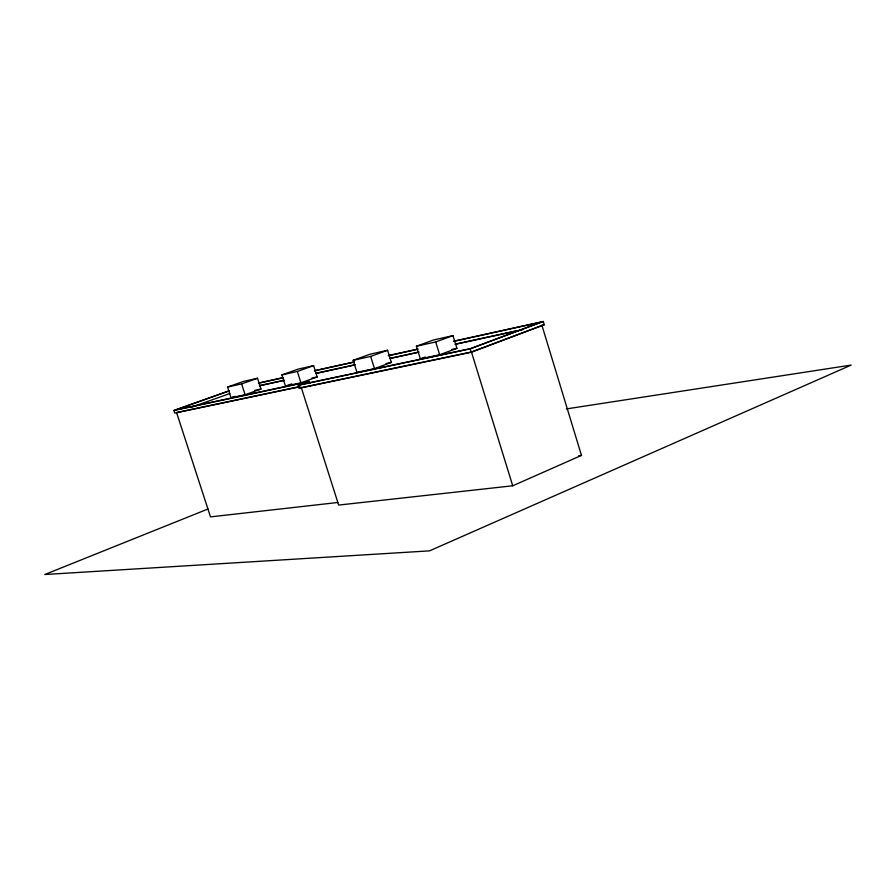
<?xml version="1.0" encoding="UTF-8"?>
<svg xmlns="http://www.w3.org/2000/svg" width="896" height="896" viewBox="0 0 896 896"><rect width="100%" height="100%" fill="white"/><g stroke="black" fill="none" stroke-linecap="round" stroke-linejoin="round"><path stroke-width="1.34" d="M301.314 387.643L338.666 505.075L512.714 485.789L581.47 455.392L541.957 325.461L471.453 351.982L302.669 387.363M208.018 508.984L44.8 574.515L429.52 550.861L851.2 365.075L566.362 408.923M309.96 383.387L309.344 381.427L298.312 385.314L299.253 388.259L471.251 352.251L544.275 324.766L543.29 321.485L453.51 341.242M298.312 385.314L470.21 348.869L543.29 321.485M439.678 354.771L456.926 348.354L452.995 335.619L433.619 339.965L416.427 346.237L420.358 358.882L439.678 354.771L435.702 341.958L416.427 346.237M420.358 358.882L425.264 357.056M435.702 341.958L452.995 335.619M374.472 368.626L391.373 362.398L387.587 350.28L369.992 354.234L353.158 360.315L356.944 372.344L374.472 368.626L370.653 356.418L353.158 360.315M299.253 388.259L301.818 387.33M300.944 382.827L317.195 376.936L313.611 365.635L298.099 369.13L281.915 374.898L285.488 386.131L300.944 382.827L297.326 371.459L281.915 374.898M286.731 385.683L291.704 383.88M370.653 356.418L387.587 350.28M232.344 397.286L234.976 396.346M245.112 394.755L260.982 389.043L257.533 378.258L243.376 381.45L227.584 387.038L231.034 397.757L245.112 394.755L241.629 383.902L227.584 387.038M190.859 407.445L229.846 393.523M297.326 371.459L313.611 365.635M300.048 386.714L174.754 413.09L173.902 410.469L229.286 390.768M229.018 390.947L175.717 409.92L309.344 381.427M241.629 383.902L257.533 378.258M258.955 382.962L283.483 377.541M314.832 370.619L354.346 361.883M258.518 383.208L283.002 377.798M314.294 370.888L353.741 362.186M388.214 355.611L418.141 349.026M388.875 355.634L417.39 349.362M454.059 341.298L540.96 322.19L470.422 348.622L300.373 384.686M259.784 385.571L284.334 380.206M315.694 373.352L355.242 364.706M259.358 385.818L283.853 380.464M316.523 373.33L354.626 364.997M390.488 358.232L419.07 352.016M455.818 344.019L517.059 330.691M541.554 325.349L544.275 324.766M389.794 358.557L418.32 352.352M455 344.378L522.939 329.594M254.542 390.432L260.982 389.043M312.01 378.045L317.195 376.936M385.952 363.563L391.373 362.398M451.752 349.462L456.926 348.354M173.902 410.469L307.283 382.043M299.365 386.669L176.568 412.541L210.493 516.88L337.747 502.499M578.693 455.739L581.47 455.392M471.453 351.982L512.714 485.789M470.21 348.869L471.251 352.251"/></g></svg>
